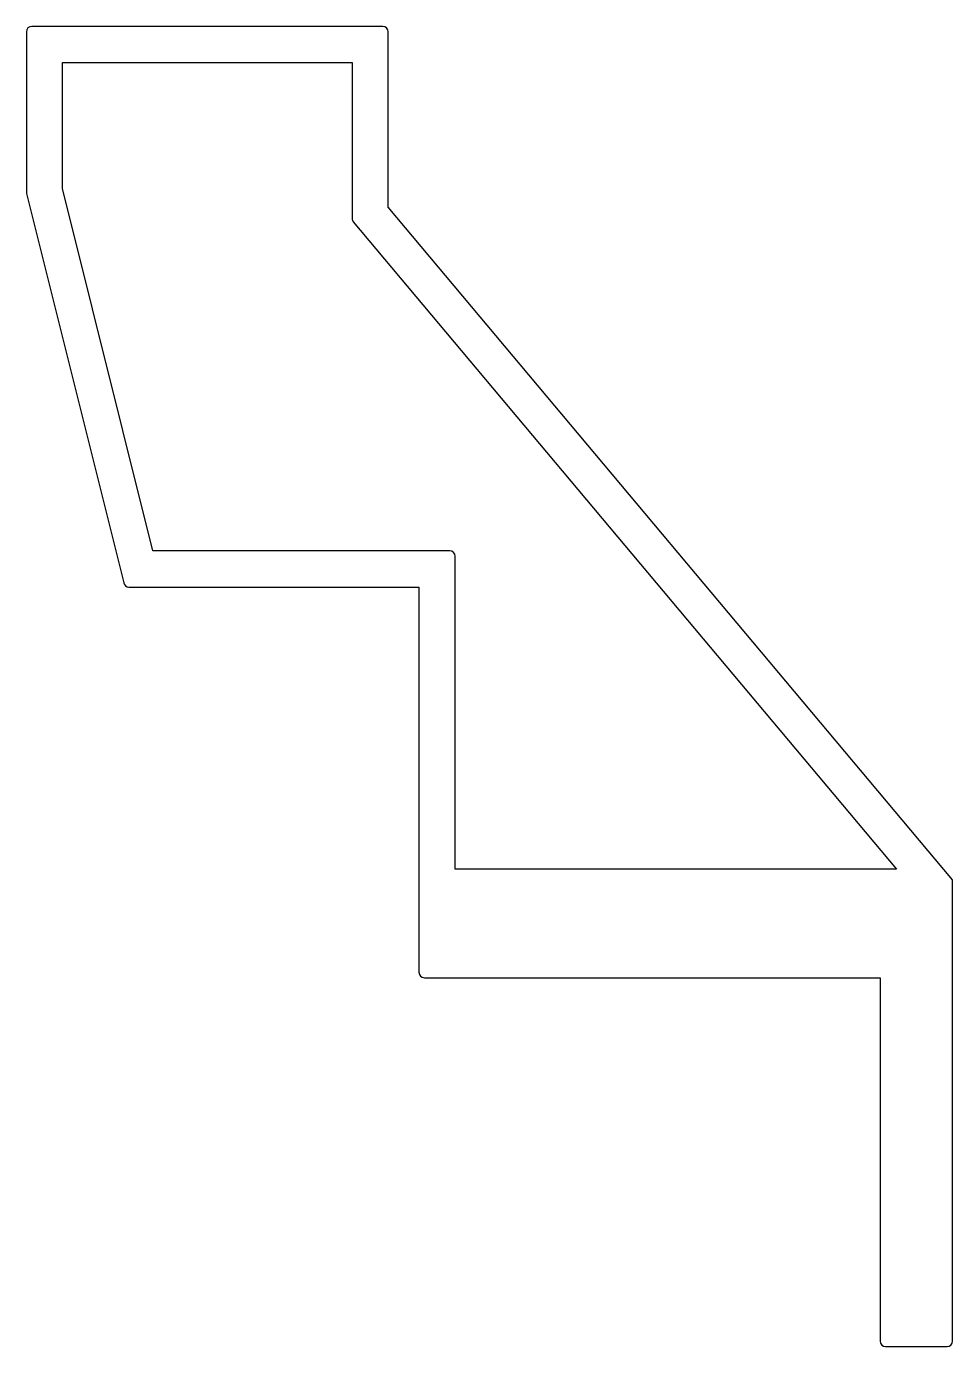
# Model space of a CAD drawing. Extents: x 352.9 to 404.1, y 502.9 to 575.9.
import ezdxf

# ---------------------------------------------------------------- set-up
doc = ezdxf.new("R2010")
doc.units = 0
doc.layers.get('0').update_dxf_attribs({"linetype": 'CONTINUOUS'})

msp = doc.modelspace()

# ---------------------------------------------------------------- linework, layer by layer
for p, q in [((352.878, 575.644), (352.878, 566.781)), ((372.578, 575.944), (353.178, 575.944)), ((372.878, 565.944), (372.878, 575.644)), ((354.878, 573.944), (370.878, 573.944)), ((354.878, 566.99), (354.878, 573.944)), ((370.878, 573.944), (370.878, 565.326)), ((352.887, 566.709), (358.257, 545.172)), ((359.876, 546.944), (354.878, 566.99)), ((404.078, 528.762), (372.878, 565.944)), ((370.949, 565.133), (400.979, 529.344)), ((376.278, 546.944), (359.876, 546.944)), ((376.578, 529.344), (376.578, 546.644)), ((358.548, 544.944), (374.578, 544.944)), ((374.578, 544.944), (374.578, 523.644)), ((400.979, 529.344), (376.578, 529.344)), ((404.078, 503.244), (404.078, 528.762)), ((374.878, 523.344), (400.078, 523.344)), ((400.078, 523.344), (400.078, 503.244)), ((400.378, 502.944), (403.778, 502.944))]:
    msp.add_line(p, q)
for centre, start, end in [((353.178, 575.644), 90, 180), ((372.578, 575.644), 0, 90), ((353.178, 566.781), 180, 194.00003), ((371.178, 565.326), 180, 220), ((376.278, 546.644), 0, 90), ((358.548, 545.244), 194.00003, 270), ((374.878, 523.644), 180, 270), ((400.378, 503.244), 180, 270), ((403.778, 503.244), 270, 0)]:
    msp.add_arc(centre, 0.3, start, end)

doc.saveas('drawing.dxf')
